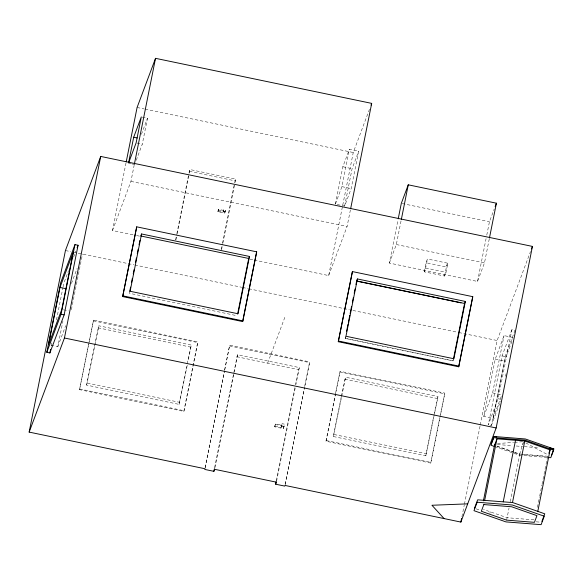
<?xml version="1.0" encoding="UTF-8"?>
<svg xmlns="http://www.w3.org/2000/svg" width="583" height="583" viewBox="0 0 583 583"><rect width="100%" height="100%" fill="white"/><g stroke="black" fill="none" stroke-linecap="round" stroke-linejoin="round"><path stroke-width="0.44" stroke-dasharray="2.92 2.19" d="M51.304 345.799L52.018 342.228M56.478 319.899L62.906 287.754M63.081 286.865L63.795 283.294L68.554 270.607M51.071 345.274L57.804 346.674L62.913 321.109M71.396 309.624L82.487 254.086M79.528 389.648L93.535 320.125L197.848 341.864L184.09 410.716L183.834 411.394L79.528 389.648L93.535 320.125M132.997 234.789L112.504 230.518L126.045 162.752M187.238 365.337L179.076 404.383L86.59 385.108L98.797 325.788L191.29 345.063L187.937 361.81M86.59 385.108L98.797 325.788M112.504 230.518L130.935 181.379L134.141 165.332M136.269 160.238L142.303 144.139L147.484 118.203L142.194 117.103M175.6 239.956L176.664 234.606M176.846 233.71L188.783 173.974M188.958 173.078L189.971 169.551L235.678 179.076L234.964 182.639M175.898 239.985L176.962 234.636M177.145 233.747L189.081 174.004M189.256 173.115L189.971 169.551M179.076 404.383L187.005 364.71M187.179 363.828L191.29 345.063M217.874 211.746L218.465 209.333L223.406 210.361L223.632 209.756L225.483 210.142L225.118 211.95L224.666 213.167L217.874 211.746L218.465 209.333M218.1 211.141L223.041 212.176L223.406 210.361M223.041 212.176L223.632 209.756M183.834 411.394L197.848 341.864M224.666 213.167L225.483 210.142M221.3 249.48L222.371 244.131M222.546 243.235L234.483 183.499M234.665 182.603L235.678 179.076M221.598 249.509L222.67 244.16M222.844 243.271L234.781 183.528M205.099 467.646L224.455 370.781M224.63 369.892L229.673 345.223L309.697 361.905L304.727 386.784M205.172 467.858L224.528 370.999M224.703 370.11L229.673 345.223M214.58 467.77L237.529 354.697L299.29 367.574L295.916 384.452M214.989 467.53L237.529 354.697M274.724 426.829L275.409 423.877L281.582 425.167L282.143 423.688L284.613 424.198L283.374 428.636L274.724 426.829L275.409 423.877M274.928 426.29L281.101 427.579L281.582 425.167M281.101 427.579L282.143 423.688M283.374 428.636L284.613 424.198M276.342 480.64L295.341 385.582M295.515 384.693L299.29 367.574M276.568 481.288L295.209 388.008M335.371 204.152L342.84 166.753L349.406 149.248L358.669 151.179L351.192 188.579L344.633 206.083L335.371 204.152L341.93 186.647L349.406 149.248M285.123 484.32L304.472 387.462M304.654 386.573L309.697 361.905M285.196 484.539L304.552 387.673M254.254 260.062L328.666 275.57L342.564 206.018M342.746 205.129L353.254 152.52L369.462 109.312M344.633 206.083L352.103 168.684L358.669 151.179M328.666 275.57L347.096 226.43L350.485 209.486M453.895 358.749L453.086 360.899L345.158 338.41L345.508 336.646M439.874 417.989L430.75 463.07L325.999 441.244L335.407 394.166M335.582 393.277L340.093 371.291L444.844 393.124L440.056 417.1M325.999 441.244L340.093 371.291M341.434 395.981L345.537 377.208L438.022 396.484L425.816 455.804L333.33 436.529L341.252 396.863M333.33 436.529L341.485 397.482M341.66 396.608L345.537 377.208M489.283 238.841L484.473 262.904L477.521 281.451L389.371 263.079L398.102 219.405M389.371 263.079L396.323 244.532L401.133 220.469M424.22 271.802L426.027 262.751L427.441 258.983L447.824 263.232L446.01 272.276L444.596 276.05L424.22 271.802L425.634 268.027L427.441 258.983M444.596 276.05L446.891 264.587M425.816 455.804L433.745 416.138M433.92 415.256L438.022 396.484M430.75 463.07L439.801 417.778M439.976 416.889L444.844 393.124M477.521 281.451L486.069 238.666M486.783 235.102L489.45 221.729L494.195 209.093M461.925 516.735L464.243 505.162M464.418 504.273L480.071 425.954M480.246 425.065L497.139 340.516L530.523 251.499M501.242 396.513L493.043 418.361L483.781 416.43L495.229 359.128L504.055 335.604L513.317 337.535M483.781 416.43L492.606 392.906L504.055 335.604M511.881 329.767L502.087 355.892L488.306 424.839L498.108 398.714L511.881 329.767L514.971 330.408L505.17 356.534L491.396 425.488L489.079 425M493.043 418.361L504.499 361.059L513.004 338.373M505.57 376.319L506.095 373.681M489.902 513.412L490.223 511.801M506.627 520.138L509.068 507.91M510.314 501.664L520.007 453.18M522.834 444.887L523.315 442.475M537.417 507.429L539.552 496.723M539.734 495.834L541.869 485.129M542.052 484.233L547.575 456.584L521.559 454.529M514.643 452.262L519.686 454.033L523.221 442.497M73.626 257.081L75.848 251.164M71.461 283.491L77.131 268.369M57.804 346.674L65.682 325.671M141.45 134.294L147.484 118.203M130.111 291.267L129.353 293.285L237.281 315.775M269.433 354.238L269.689 353.568M267.655 363.158L285.123 316.576M345.158 338.41L345.967 336.253M447.824 263.232L446.41 266.999L426.027 262.751M491.396 425.488L500.564 401.046M497.452 443.568L513.608 442.395M514.505 442.329L522.579 441.739M497.394 444.516L512.646 445.718M516.232 446.002L522.514 446.498M524.306 446.636L539.559 447.839M519.686 454.033L547.444 456.219M547.204 457.429L519.446 455.236L495.944 446.993M534.021 519.847L507.108 517.726L483.489 509.44M536.185 521.829L540.689 522.186M137.092 107.469L144.212 108.955M145.101 109.138L353.254 152.52M342.84 166.753L352.103 168.684M137.005 143.039L142.303 144.139M341.93 186.647L351.192 188.579M402.197 203.547L489.45 221.729M189.315 171.3L235.015 180.825M128.5 163.182L131.146 163.736M132.028 163.918L133.791 164.289M130.935 181.379L347.096 226.43M396.323 244.532L484.473 262.904M218.231 209.938L225.031 211.352M223.267 211.563L225.118 211.95M425.634 268.027L446.01 272.276M136.568 235.532L140.131 236.275M249.823 259.136L253.365 259.88M65.427 250.544L70.769 251.652M73.225 252.155L133.966 264.828M134.855 265.01L241.675 287.273M242.564 287.463L247.906 288.57M248.795 288.76L349.377 309.719M352.941 310.462L457.976 332.354M458.865 332.536L497.139 340.516M502.087 355.892L505.17 356.534M495.229 359.128L504.499 361.059M345.209 338.271L453.137 360.768M492.606 392.906L501.868 394.837M498.108 398.714L500.418 399.195M63.46 309.806L68.517 310.863M229.425 345.901L309.449 362.575M339.845 371.961L444.596 393.795M93.28 320.803L197.593 342.542M98.039 327.806L190.532 347.082M236.771 356.716L298.532 369.593M344.779 379.227L437.265 398.502M87.348 383.089L179.834 402.365M334.088 434.51L426.574 453.785M275.205 424.417L283.855 426.217M281.662 426.1L284.132 426.61M79.776 388.978L184.09 410.716M326.254 440.566L431.005 462.399M497.022 446.082L513.805 451.971M496.986 446.396L513.856 452.313M514.702 452.612L519.766 454.39M476.151 508.857L480.348 510.329M525.837 442.942L547.874 454.806"/><path stroke-width="0.87" d="M275.635 484.196L276.393 482.177L214.631 469.308L213.874 471.326L204.742 469.424L204.997 468.747L29.15 432.098L65.427 250.544L100.721 156.433L532.432 246.412L496.155 427.966L460.861 522.077L285.014 485.428L284.766 486.098L275.635 484.196L276.167 481.529M46.793 352.3L60.705 282.646L74.974 244.605L78.064 245.246L64.145 314.893L49.876 352.941L46.793 352.3L61.062 314.252L74.974 244.605M59.991 287.441L48.542 344.742L61.776 309.456L73.225 252.155L59.991 287.441L65.886 288.672M49.876 352.941L50.59 349.37M29.15 432.098L64.443 337.994L100.721 156.433M126.227 161.863L137.092 107.469L155.523 58.329L371.684 103.38L350.66 208.597M128.675 162.314L133.682 137.245L141.305 116.913L136.123 142.857L128.821 162.336M134.316 164.435L155.523 58.329M122.663 296.565L136.714 226.831L256.68 251.834L242.885 320.89L242.63 321.561L122.663 296.565L136.714 226.831M129.703 291.522L130.585 287.113M131.466 282.704L132.348 278.295M133.23 273.893L134.112 269.484M135.518 262.43L136.4 258.021M137.282 253.612L138.164 249.203M139.038 244.802L139.92 240.393M141.56 233.965L130.111 291.267L238.039 313.756L249.488 256.454L141.56 233.965L140.802 235.984L248.73 258.473L249.488 256.454M237.631 314.018L248.73 258.473M242.63 321.561L256.68 251.834M213.874 471.326L214.406 468.659M338.286 341.704L352.416 271.583L472.769 296.667L458.894 366.109L458.646 366.787L338.286 341.704L352.416 271.583M346.615 331.217L348.029 324.17M348.379 322.406L349.785 315.352M350.143 313.588L351.549 306.534M352.431 302.125L353.313 297.716M354.194 293.315L355.076 288.906M355.951 284.497L356.658 280.97L464.585 303.466L453.436 359.135M357.415 278.951L345.967 336.253L453.895 358.749L465.343 301.44L357.415 278.951L356.607 281.101L461 302.861M398.276 218.516L401.308 203.365L408.26 184.818L496.41 203.19L489.458 237.951M401.315 219.58L408.26 184.818M458.646 366.787L472.769 296.667M460.861 522.077L461.576 518.513M483.409 500.819L494.697 444.304M484.67 500.374L496.964 438.824L524.78 441.018L550.082 449.894L537.781 511.444M503.224 501.839L515.525 440.289M512.479 502.568L524.78 441.018M77.116 247.782L78.064 245.246M371.05 105.078L371.684 103.38M495.142 206.564L496.41 203.19M464.534 303.597L465.343 301.44M531.477 248.956L532.432 246.412M491.17 444.027L493.998 436.492L525.334 438.963L553.85 448.968L551.336 455.666M494.457 445.514L496.964 438.824M474.467 508.267L477.637 499.82L512.785 502.59L544.762 513.812L541.906 521.413M548.829 453.239L550.082 449.894M467.69 503.858L431.952 505.264L444.071 518.571M552.086 448.83L553.85 448.968L549.514 447.926M548.1 457.495L550.782 457.706L553.61 450.178L525.094 440.172L493.757 437.702L490.93 445.237L494.275 446.403M493.998 436.492L496.68 436.966M133.682 137.245L137.216 137.982M122.918 295.887L242.885 320.89M338.534 341.026L458.894 366.109M61.062 314.252L64.145 314.893M64.443 337.994L496.155 427.966M477.156 502.233L473.986 510.679L505.964 521.902L541.111 524.671L544.274 516.225L512.304 505.002L477.156 502.233M483.832 504.572L481.325 511.262L506.627 520.138L534.436 522.332L536.943 515.642L511.641 506.765L483.832 504.572"/></g></svg>
